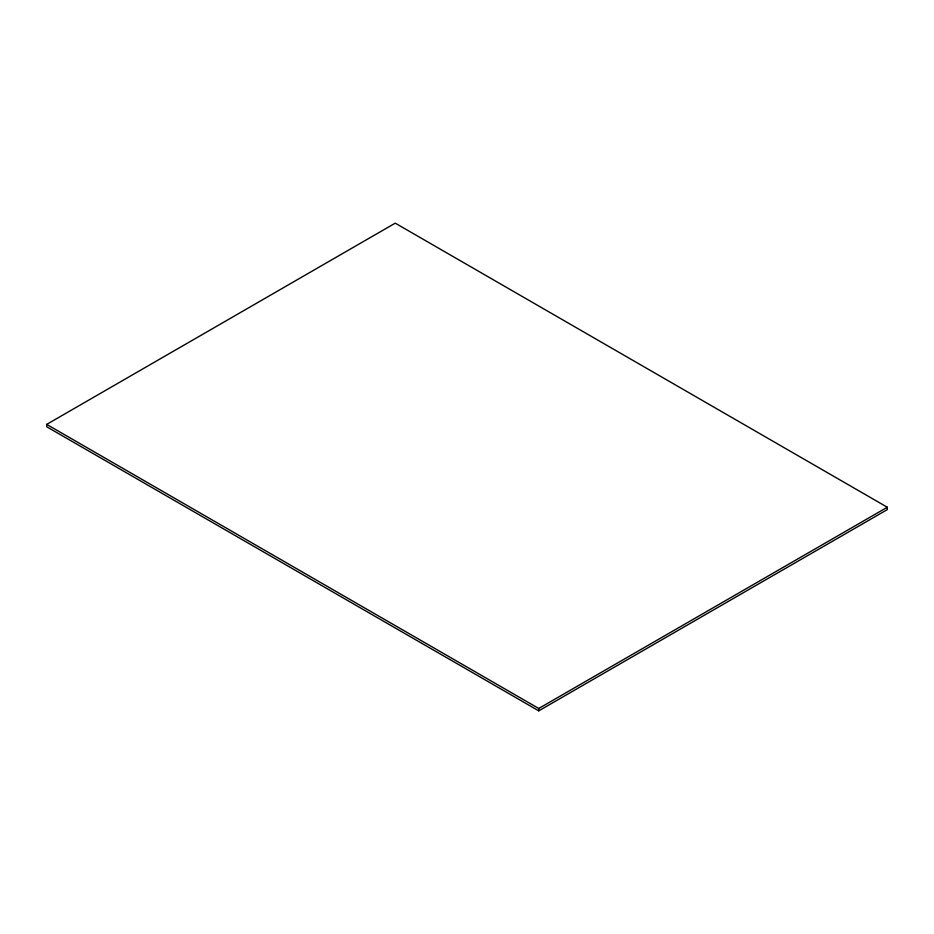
<?xml version="1.0" encoding="UTF-8"?>
<svg xmlns="http://www.w3.org/2000/svg" width="934" height="934" viewBox="0 0 934 934"><rect width="100%" height="100%" fill="white"/><g stroke="black" fill="none" stroke-linecap="round" stroke-linejoin="round"><path stroke-width="1.4" d="M46.7 424.386L395.245 223.156L887.3 507.244L887.3 509.614L538.755 710.844L46.7 426.756L46.7 424.386L538.755 708.474L887.3 507.244M538.755 708.474L538.755 710.844"/></g></svg>
